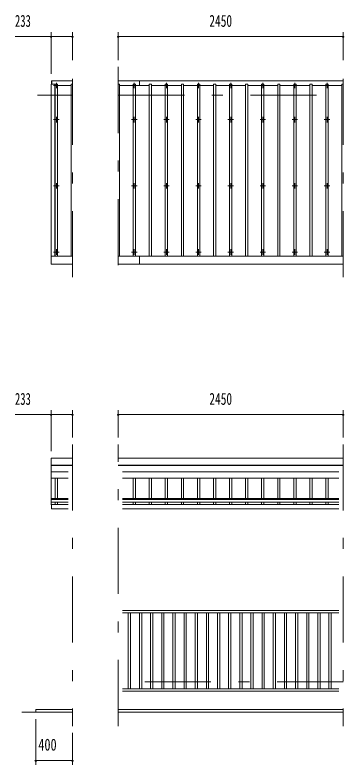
# Model space of a CAD drawing. Units: millimetres, scale not verified. Extents: x -26655 to 26659, y -10500 to 10500.
# Drawn here: x -19243 to -15658, y 1220 to 9394 of the extents above; entities that cross this region are included whole.
import ezdxf
from ezdxf.enums import TextEntityAlignment as Align

# ---------------------------------------------------------------- set-up
doc = ezdxf.new("R2010")
doc.units = ezdxf.units.MM
doc.header["$LTSCALE"] = 60
doc.linetypes.add('USER3', pattern=[24, 12, -5, 2, -5])
for name, color, linetype, lineweight in [('0-2_1-05BOLD', 7, 'Continuous', 18), ('0-3_1-25CENTER', 3, 'USER3', 18), ('0-4_1-45THIN', 4, 'Continuous', 18), ('0-5_1-55DIM', 3, 'Continuous', 18)]:
    doc.layers.add(name, color=color, linetype=linetype, lineweight=lineweight)
doc.styles.add('ＭＳ ゴシック', font='')
doc.styles.get('ＭＳ ゴシック').set_extended_font_data('MS Gothic')

msp = doc.modelspace()

# ---------------------------------------------------------------- linework, layer by layer
at = {"layer": '0-2_1-05BOLD'}
for p, q in [((-18840.91, 8641.19), (-18840.91, 8677.67)), ((-15667.91, 8677.67), (-18117.91, 8677.67)), ((-17887.91, 8677.67), (-17887.91, 8634.18)), ((-18617.91, 6765.11), (-18850.91, 6765.11)), ((-18117.91, 6765.11), (-15667.92, 6765.11)), ((-17887.91, 6677.68), (-17887.91, 6765.11)), ((-15667.92, 6677.68), (-18117.91, 6677.68)), ((-18117.91, 4563.67), (-15667.91, 4563.67)), ((-18617.91, 4488.53), (-18850.91, 4488.53)), ((-18850.91, 4484.45), (-18617.91, 4484.45)), ((-18662.46, 4414.97), (-18850.91, 4414.97)), ((-15667.91, 4488.53), (-18117.91, 4488.53)), ((-18117.91, 4484.45), (-15667.91, 4484.45)), ((-15712.46, 4414.97), (-18073.36, 4414.97)), ((-18850.91, 4345.48), (-18662.46, 4345.48)), ((-18073.36, 4345.48), (-15712.46, 4345.48)), ((-18662.46, 4123.86), (-18850.91, 4123.86)), ((-18850.91, 4113.43), (-18662.46, 4113.43)), ((-15712.46, 4123.86), (-18073.36, 4123.86)), ((-18073.36, 4113.43), (-15712.46, 4113.43)), ((-18662.46, 4083.82), (-18850.91, 4083.82)), ((-18850.91, 4054.91), (-18845.91, 4054.91)), ((-15712.46, 4083.82), (-18073.36, 4083.82)), ((-18073.36, 4057.49), (-15712.46, 4057.49)), ((-15712.46, 4012.49), (-18073.36, 4012.49)), ((-18073.36, 2904.67), (-15712.46, 2904.67)), ((-15712.46, 2879.67), (-18073.36, 2879.67)), ((-18073.36, 2049.67), (-15712.46, 2049.67)), ((-15712.46, 2024.67), (-18073.36, 2024.67)), ((-18117.91, 1824.67), (-15667.91, 1824.67)), ((-18617.91, 1794.67), (-19167.91, 1794.67)), ((-15667.91, 1794.67), (-18117.91, 1794.67))]:
    msp.add_line(p, q, dxfattribs=at)
for points in [[(-18617.91, 8677.67), (-18845.91, 8677.67), (-18845.91, 8641.19)], [(-18850.91, 8641.19), (-18850.91, 6677.68), (-18617.91, 6677.68)], [(-18810.91, 6765.11), (-18810.91, 8641.19), (-18850.91, 8641.19)], [(-18850.91, 4054.91), (-18850.91, 4563.67), (-18617.91, 4563.67)], [(-18662.46, 4012.49), (-18845.91, 4012.49), (-18845.91, 4057.49), (-18662.46, 4057.49)], [(-19017.91, 1794.67), (-19017.91, 1824.67), (-18617.91, 1824.67)]]:
    msp.add_lwpolyline(points, dxfattribs=at)
at = {"layer": '0-3_1-25CENTER'}
for p, q in [((-18617.91, 6537.67), (-18617.91, 8827.67)), ((-18117.91, 8827.67), (-18117.91, 6537.67)), ((-15667.91, 6537.67), (-15667.91, 8827.67)), ((-18822.91, 8626.72), (-18762.91, 8626.72)), ((-18792.91, 8656.71), (-18792.91, 8596.72)), ((-17912.91, 8626.72), (-17972.91, 8626.72)), ((-17942.91, 8656.71), (-17942.91, 8596.72)), ((-17562.91, 8626.72), (-17622.91, 8626.72)), ((-17592.91, 8656.71), (-17592.91, 8596.72)), ((-17212.91, 8626.72), (-17272.91, 8626.72)), ((-17242.91, 8656.71), (-17242.91, 8596.72)), ((-16862.91, 8626.72), (-16922.91, 8626.72)), ((-16892.91, 8656.71), (-16892.91, 8596.72)), ((-16512.91, 8626.72), (-16572.91, 8626.72)), ((-16542.91, 8596.72), (-16542.91, 8656.71)), ((-16162.91, 8626.72), (-16222.91, 8626.72)), ((-16192.91, 8656.71), (-16192.91, 8596.72)), ((-15812.91, 8626.72), (-15872.91, 8626.72)), ((-15842.91, 8596.72), (-15842.91, 8656.71)), ((-18617.91, 8521.68), (-18997.91, 8521.68)), ((-18117.91, 8521.68), (-15667.91, 8521.68)), ((-18792.91, 8284.17), (-18792.91, 8224.17)), ((-17942.91, 8284.17), (-17942.91, 8224.17)), ((-17592.91, 8224.17), (-17592.91, 8284.17)), ((-17242.91, 8284.17), (-17242.91, 8224.17)), ((-16892.91, 8284.17), (-16892.91, 8224.17)), ((-16542.91, 8284.17), (-16542.91, 8224.17)), ((-16192.91, 8224.17), (-16192.91, 8284.17)), ((-15842.91, 8284.17), (-15842.91, 8224.17)), ((-18822.91, 8254.17), (-18762.91, 8254.17)), ((-17912.91, 8254.17), (-17972.91, 8254.17)), ((-17622.91, 8254.17), (-17562.91, 8254.17)), ((-17272.91, 8254.17), (-17212.91, 8254.17)), ((-16922.91, 8254.17), (-16862.91, 8254.17)), ((-16572.91, 8254.17), (-16512.91, 8254.17)), ((-16222.91, 8254.17), (-16162.91, 8254.17)), ((-15872.91, 8254.17), (-15812.91, 8254.17)), ((-18822.91, 7532.51), (-18762.91, 7532.51)), ((-18792.91, 7562.51), (-18792.91, 7502.51)), ((-17972.91, 7532.51), (-17912.91, 7532.51)), ((-17942.91, 7502.51), (-17942.91, 7562.51)), ((-17562.91, 7532.51), (-17622.91, 7532.51)), ((-17592.91, 7562.51), (-17592.91, 7502.51)), ((-17212.91, 7532.51), (-17272.91, 7532.51)), ((-17242.91, 7502.51), (-17242.91, 7562.51)), ((-16862.91, 7532.51), (-16922.91, 7532.51)), ((-16892.91, 7562.51), (-16892.91, 7502.51)), ((-16512.91, 7532.51), (-16572.91, 7532.51)), ((-16542.91, 7502.51), (-16542.91, 7562.51)), ((-16162.91, 7532.51), (-16222.91, 7532.51)), ((-16192.91, 7562.51), (-16192.91, 7502.51)), ((-15812.91, 7532.51), (-15872.91, 7532.51)), ((-15842.91, 7502.51), (-15842.91, 7562.51)), ((-18762.91, 6810.85), (-18822.91, 6810.85)), ((-18792.91, 6840.84), (-18792.91, 6780.85)), ((-17972.91, 6810.85), (-17912.91, 6810.85)), ((-17942.91, 6780.85), (-17942.91, 6840.84)), ((-17622.91, 6810.85), (-17562.91, 6810.85)), ((-17592.91, 6840.84), (-17592.91, 6780.85)), ((-17272.91, 6810.85), (-17212.91, 6810.85)), ((-17242.91, 6840.84), (-17242.91, 6780.85)), ((-16922.91, 6810.85), (-16862.91, 6810.85)), ((-16892.91, 6780.85), (-16892.91, 6840.84)), ((-16572.91, 6810.85), (-16512.91, 6810.85)), ((-16542.91, 6840.84), (-16542.91, 6780.85)), ((-16222.91, 6810.85), (-16162.91, 6810.85)), ((-16192.91, 6780.85), (-16192.91, 6840.84)), ((-15872.91, 6810.85), (-15812.91, 6810.85)), ((-15842.91, 6840.84), (-15842.91, 6780.85)), ((-18617.91, 4714.67), (-18617.91, 1644.67)), ((-18117.91, 1644.67), (-18117.91, 4714.67)), ((-15667.91, 4714.67), (-15667.91, 1644.67)), ((-15667.91, 2124.67), (-18117.91, 2124.67))]:
    msp.add_line(p, q, dxfattribs=at)
at = {"layer": '0-4_1-45THIN'}
for p, q in [((-18805.41, 8626.18), (-18810.91, 8626.18)), ((-18805.41, 6765.11), (-18805.41, 8641.19)), ((-18780.41, 8626.18), (-18630.41, 8626.18)), ((-18630.41, 8641.19), (-18630.41, 6765.11)), ((-18617.91, 8641.19), (-18630.41, 8641.19)), ((-18105.41, 8626.18), (-17955.41, 8626.18)), ((-17955.41, 6765.11), (-17955.41, 8641.19)), ((-17930.41, 8626.18), (-17780.41, 8626.18)), ((-17780.41, 6765.11), (-17780.41, 8641.19)), ((-17755.41, 8626.18), (-17605.41, 8626.18)), ((-17605.41, 6765.11), (-17605.41, 8641.19)), ((-17580.4, 8626.18), (-17430.41, 8626.18)), ((-17430.41, 6765.11), (-17430.41, 8641.19)), ((-17405.41, 8626.18), (-17255.41, 8626.18)), ((-17255.41, 8641.19), (-17255.41, 6765.11)), ((-17230.4, 8626.18), (-17080.41, 8626.18)), ((-17080.41, 6765.11), (-17080.41, 8641.19)), ((-17055.41, 8626.18), (-16905.4, 8626.18)), ((-16905.4, 6765.11), (-16905.4, 8641.19)), ((-16880.41, 8626.18), (-16730.41, 8626.18)), ((-16730.41, 8641.19), (-16730.41, 6765.11)), ((-16705.41, 8626.18), (-16555.41, 8626.18)), ((-16555.41, 8641.19), (-16555.41, 6765.11)), ((-16530.4, 8626.18), (-16380.41, 8626.18)), ((-16380.41, 8641.19), (-16380.41, 6765.11)), ((-16355.41, 8626.18), (-16205.41, 8626.18)), ((-16205.41, 6765.11), (-16205.41, 8641.19)), ((-16180.41, 8626.18), (-16030.41, 8626.18)), ((-16030.41, 6765.11), (-16030.41, 8641.19)), ((-16005.41, 8626.18), (-15855.41, 8626.18)), ((-15855.41, 6765.11), (-15855.41, 8641.19)), ((-15830.41, 8626.18), (-15680.41, 8626.18)), ((-15680.41, 8641.19), (-15667.91, 8641.19)), ((-15680.41, 8641.19), (-15680.41, 6765.11)), ((-18805.41, 4123.86), (-18805.41, 4345.48)), ((-18780.41, 4345.48), (-18780.41, 4123.86)), ((-17955.4, 4345.48), (-17955.4, 4123.86)), ((-17930.41, 4123.86), (-17930.41, 4345.48)), ((-17780.41, 4123.86), (-17780.41, 4345.48)), ((-17755.41, 4345.48), (-17755.41, 4123.86)), ((-17605.4, 4345.48), (-17605.4, 4123.86)), ((-17580.4, 4123.86), (-17580.4, 4345.48)), ((-17430.4, 4123.86), (-17430.4, 4345.48)), ((-17405.4, 4345.48), (-17405.4, 4123.86)), ((-17255.4, 4345.48), (-17255.4, 4123.86)), ((-17230.4, 4123.86), (-17230.4, 4345.48)), ((-17080.4, 4123.86), (-17080.4, 4345.48)), ((-17055.4, 4345.48), (-17055.4, 4123.86)), ((-16905.4, 4345.48), (-16905.4, 4123.86)), ((-16880.4, 4123.86), (-16880.4, 4345.48)), ((-16730.41, 4123.86), (-16730.41, 4345.48)), ((-16705.4, 4345.48), (-16705.4, 4123.86)), ((-16555.4, 4345.48), (-16555.4, 4123.86)), ((-16530.4, 4123.86), (-16530.4, 4345.48)), ((-16380.4, 4123.86), (-16380.4, 4345.48)), ((-16355.4, 4345.48), (-16355.4, 4123.86)), ((-16205.41, 4345.48), (-16205.41, 4123.86)), ((-16180.41, 4123.86), (-16180.41, 4345.48)), ((-16030.4, 4123.86), (-16030.4, 4345.48)), ((-16005.4, 4345.48), (-16005.4, 4123.86)), ((-15855.41, 4345.48), (-15855.41, 4123.86)), ((-15830.4, 4123.86), (-15830.4, 4345.48)), ((-18805.41, 4083.82), (-18805.41, 4057.49)), ((-18780.41, 4057.49), (-18780.41, 4083.82)), ((-17955.4, 4057.49), (-17955.4, 4083.82)), ((-17930.41, 4083.82), (-17930.41, 4057.49)), ((-17780.41, 4057.49), (-17780.41, 4083.82)), ((-17755.41, 4083.82), (-17755.41, 4057.49)), ((-17605.4, 4083.82), (-17605.4, 4057.49)), ((-17580.4, 4057.49), (-17580.4, 4083.82)), ((-17430.4, 4057.49), (-17430.4, 4083.82)), ((-17405.4, 4083.82), (-17405.4, 4057.49)), ((-17255.4, 4083.82), (-17255.4, 4057.49)), ((-17230.4, 4057.49), (-17230.4, 4083.82)), ((-17080.4, 4057.49), (-17080.4, 4083.82)), ((-17055.4, 4083.82), (-17055.4, 4057.49)), ((-16905.4, 4083.82), (-16905.4, 4057.49)), ((-16880.4, 4057.49), (-16880.4, 4083.82)), ((-16730.41, 4057.49), (-16730.41, 4083.82)), ((-16705.4, 4083.82), (-16705.4, 4057.49)), ((-16555.4, 4083.82), (-16555.4, 4057.49)), ((-16530.4, 4057.49), (-16530.4, 4083.82)), ((-16380.4, 4057.49), (-16380.4, 4083.82)), ((-16355.4, 4083.82), (-16355.4, 4057.49)), ((-16205.41, 4083.82), (-16205.41, 4057.49)), ((-16180.41, 4057.49), (-16180.41, 4083.82)), ((-16030.4, 4057.49), (-16030.4, 4083.82)), ((-16005.4, 4083.82), (-16005.4, 4057.49)), ((-15855.41, 4083.82), (-15855.41, 4057.49)), ((-15830.4, 4057.49), (-15830.4, 4083.82)), ((-18008.41, 2049.67), (-18008.41, 2879.67)), ((-17984.41, 2879.67), (-17984.41, 2049.67)), ((-17886.91, 2049.67), (-17886.91, 2879.67)), ((-17862.91, 2879.67), (-17862.91, 2049.67)), ((-17765.41, 2049.67), (-17765.41, 2879.67)), ((-17741.41, 2879.67), (-17741.41, 2049.67)), ((-17643.91, 2049.67), (-17643.91, 2879.67)), ((-17619.91, 2879.67), (-17619.91, 2049.67)), ((-17522.41, 2049.67), (-17522.41, 2879.67)), ((-17498.41, 2879.67), (-17498.41, 2049.67)), ((-17400.91, 2049.67), (-17400.91, 2879.67)), ((-17376.91, 2879.67), (-17376.91, 2049.67)), ((-17279.41, 2049.67), (-17279.41, 2879.67)), ((-17255.41, 2879.67), (-17255.41, 2049.67)), ((-17157.91, 2049.67), (-17157.91, 2879.67)), ((-17133.91, 2879.67), (-17133.91, 2049.67)), ((-17036.41, 2049.67), (-17036.41, 2879.67)), ((-17012.41, 2879.67), (-17012.41, 2049.67)), ((-16914.91, 2049.67), (-16914.91, 2879.67)), ((-16890.91, 2879.67), (-16890.91, 2049.67)), ((-16793.41, 2049.67), (-16793.41, 2879.67)), ((-16769.41, 2879.67), (-16769.41, 2049.67)), ((-16671.91, 2049.67), (-16671.91, 2879.67)), ((-16647.91, 2879.67), (-16647.91, 2049.67)), ((-16550.41, 2049.67), (-16550.41, 2879.67)), ((-16526.4, 2879.67), (-16526.4, 2049.67)), ((-16428.91, 2049.67), (-16428.91, 2879.67)), ((-16404.91, 2879.67), (-16404.91, 2049.67)), ((-16307.41, 2049.67), (-16307.41, 2879.67)), ((-16283.41, 2879.67), (-16283.41, 2049.67)), ((-16185.91, 2049.67), (-16185.91, 2879.67)), ((-16161.91, 2879.67), (-16161.91, 2049.67)), ((-16064.41, 2049.67), (-16064.41, 2879.67)), ((-16040.41, 2879.67), (-16040.41, 2049.67)), ((-15942.91, 2049.67), (-15942.91, 2879.67)), ((-15918.91, 2879.67), (-15918.91, 2049.67)), ((-15821.4, 2049.67), (-15821.4, 2879.67)), ((-15797.41, 2879.67), (-15797.41, 2049.67))]:
    msp.add_line(p, q, dxfattribs=at)
for points in [[(-18805.41, 8641.19), (-18780.41, 8641.19), (-18780.41, 6765.11)], [(-18105.41, 6765.11), (-18105.41, 8641.19), (-18117.91, 8641.19)], [(-17955.41, 8641.19), (-17930.41, 8641.19), (-17930.41, 6765.11)], [(-17780.41, 8641.19), (-17755.41, 8641.19), (-17755.41, 6765.11)], [(-17605.41, 8641.19), (-17580.4, 8641.19), (-17580.4, 6765.11)], [(-17430.41, 8641.19), (-17405.41, 8641.19), (-17405.41, 6765.11)], [(-17230.4, 6765.11), (-17230.4, 8641.19), (-17255.41, 8641.19)], [(-17080.41, 8641.19), (-17055.41, 8641.19), (-17055.41, 6765.11)], [(-16905.4, 8641.19), (-16880.41, 8641.19), (-16880.41, 6765.11)], [(-16705.41, 6765.11), (-16705.41, 8641.19), (-16730.41, 8641.19)], [(-16530.4, 6765.11), (-16530.4, 8641.19), (-16555.41, 8641.19)], [(-16355.41, 6765.11), (-16355.41, 8641.19), (-16380.41, 8641.19)], [(-16205.41, 8641.19), (-16180.41, 8641.19), (-16180.41, 6765.11)], [(-16030.41, 8641.19), (-16005.41, 8641.19), (-16005.41, 6765.11)], [(-15855.41, 8641.19), (-15830.41, 8641.19), (-15830.41, 6765.11)]]:
    msp.add_lwpolyline(points, dxfattribs=at)
at = {"layer": '0-5_1-55DIM'}
for p, q in [((-18617.91, 9158.67), (-19243.41, 9158.67)), ((-18840.91, 9158.67), (-18860.91, 9158.67)), ((-18850.91, 9208.67), (-18850.91, 8752.68)), ((-18850.91, 9158.67), (-18617.91, 9158.67)), ((-18607.91, 9158.67), (-18627.91, 9158.67)), ((-18617.91, 8902.68), (-18617.91, 9208.67)), ((-18107.91, 9158.67), (-18127.91, 9158.67)), ((-18117.91, 9208.67), (-18117.91, 8902.68)), ((-18117.91, 9158.67), (-15667.91, 9158.67)), ((-15667.91, 9158.67), (-18117.91, 9158.67)), ((-15657.91, 9158.67), (-15677.91, 9158.67)), ((-15667.91, 8902.68), (-15667.91, 9208.67)), ((-18850.91, 5088.67), (-18850.91, 4639.67)), ((-18617.91, 4789.67), (-18617.91, 5088.67)), ((-18117.91, 4789.67), (-18117.91, 5088.67)), ((-15667.91, 5088.67), (-15667.91, 4789.67)), ((-18617.91, 5038.67), (-19243.41, 5038.67)), ((-18840.91, 5038.67), (-18860.91, 5038.67)), ((-18850.91, 5038.67), (-18617.91, 5038.67)), ((-18607.91, 5038.67), (-18627.91, 5038.67)), ((-18107.91, 5038.67), (-18127.91, 5038.67)), ((-18117.91, 5038.67), (-15667.91, 5038.67)), ((-18117.91, 5038.67), (-15667.91, 5038.67)), ((-15657.91, 5038.67), (-15677.91, 5038.67)), ((-19017.91, 1219.67), (-19017.91, 1719.67)), ((-18617.91, 1569.67), (-18617.91, 1219.67)), ((-19007.91, 1269.67), (-19027.91, 1269.67)), ((-19017.91, 1269.67), (-18617.91, 1269.67)), ((-18617.91, 1269.67), (-19017.91, 1269.67)), ((-18607.91, 1269.67), (-18627.91, 1269.67))]:
    msp.add_line(p, q, dxfattribs=at)
for centre in [(-18850.91, 9158.67), (-18617.91, 9158.67), (-18117.91, 9158.67), (-15667.91, 9158.67), (-18850.91, 5038.67), (-18617.91, 5038.67), (-18117.91, 5038.67), (-15667.91, 5038.67), (-19017.91, 1269.67), (-18617.91, 1269.67)]:
    msp.add_arc(centre, 10, 180, 0, dxfattribs=at)

# ---------------------------------------------------------------- texts
at = {"layer": '0-5_1-55DIM', "color": 7, "style": 'ＭＳ ゴシック'}
for s, width, p in [('233', 0.65, (-19243.41, 9226.43)), ('2450', 0.7, (-17125.41, 9226.43)), ('233', 0.65, (-19243.41, 5106.43)), ('2450', 0.7, (-17125.41, 5106.43)), ('400', 0.75, (-18989.16, 1337.43))]:
    msp.add_text(s, height=130.2, dxfattribs=dict(at, width=width)).set_placement(p, align=Align.BOTTOM_LEFT)

doc.saveas('drawing.dxf')
